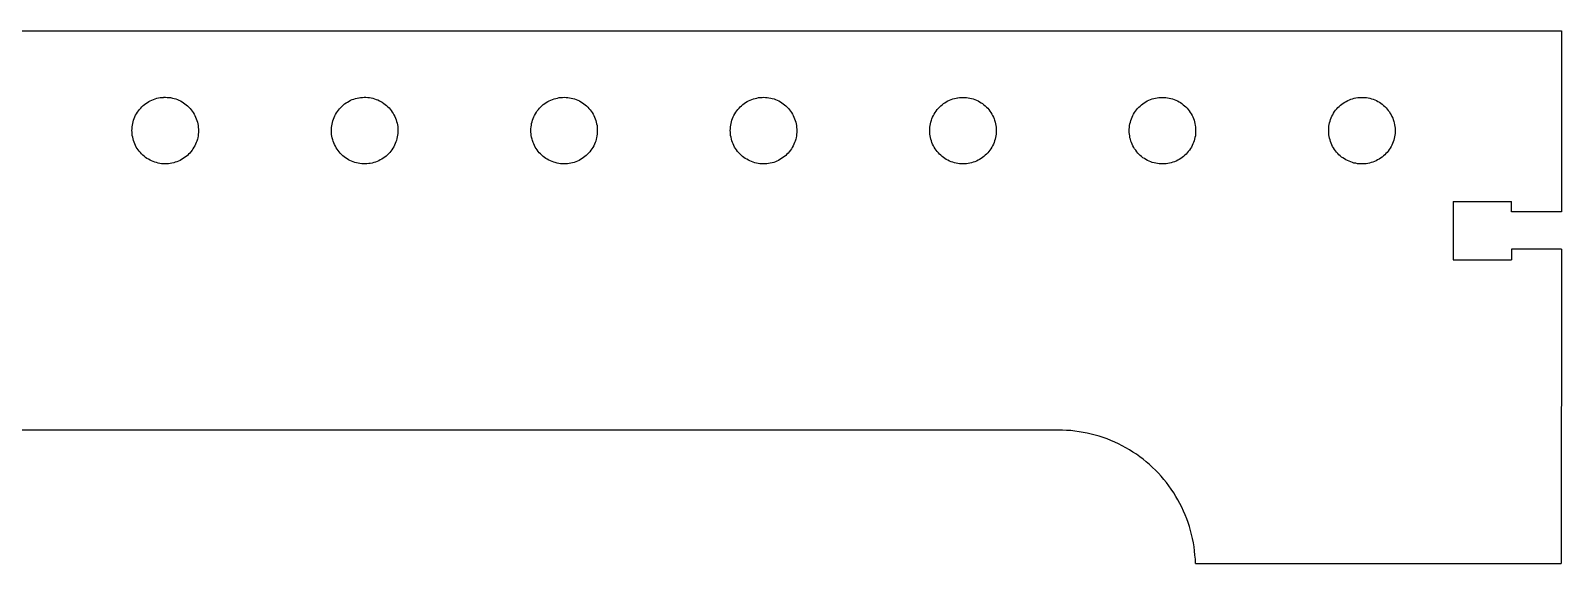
# Model space of a CAD drawing. Extents: x -54 to 50, y -44 to 48.
# Drawn here: x -41.26 to -29.74, y 4.07 to 8.07 of the extents above; entities that cross this region are included whole.
import ezdxf

# ---------------------------------------------------------------- set-up
doc = ezdxf.new("R2010")
doc.units = 0
doc.header["$MEASUREMENT"] = 0
doc.layers.get('0').update_dxf_attribs({"linetype": 'CONTINUOUS'})

msp = doc.modelspace()

# ---------------------------------------------------------------- linework, layer by layer
at = {"color": 1}
for p, q in [((-47.494, 8.067), (-29.744, 8.066)), ((-30.557, 6.785), (-30.119, 6.785)), ((-29.744, 6.707), (-30.119, 6.707)), ((-30.557, 6.347), (-30.119, 6.347)), ((-29.744, 6.425), (-30.119, 6.425)), ((-33.496, 5.066), (-48.495, 5.067)), ((-32.496, 4.066), (-29.745, 4.066))]:
    msp.add_line(p, q, dxfattribs=at)
at = {"color": 3}
for p, q in [((-29.744, 8.066), (-29.744, 6.707)), ((-30.557, 6.785), (-30.557, 6.347)), ((-30.119, 6.707), (-30.119, 6.785)), ((-30.119, 6.425), (-30.119, 6.347)), ((-29.744, 6.425), (-29.745, 4.066)), ((-32.496, 4.066), (-32.496, 4.068))]:
    msp.add_line(p, q, dxfattribs=at)
for p, q in [((-40.438, 7.475), (-40.429, 7.485)), ((-40.429, 7.485), (-40.42, 7.495)), ((-40.42, 7.495), (-40.411, 7.504)), ((-40.411, 7.504), (-40.401, 7.512)), ((-40.401, 7.512), (-40.39, 7.52)), ((-40.39, 7.52), (-40.379, 7.527)), ((-40.379, 7.527), (-40.368, 7.534)), ((-40.368, 7.534), (-40.357, 7.54)), ((-40.357, 7.54), (-40.345, 7.546)), ((-40.345, 7.546), (-40.333, 7.551)), ((-40.333, 7.551), (-40.32, 7.555)), ((-40.32, 7.555), (-40.308, 7.559)), ((-40.308, 7.559), (-40.295, 7.562)), ((-40.295, 7.562), (-40.282, 7.564)), ((-40.282, 7.564), (-40.269, 7.566)), ((-40.269, 7.566), (-40.258, 7.566)), ((-40.258, 7.566), (-40.256, 7.567)), ((-40.256, 7.567), (-40.243, 7.567)), ((-40.243, 7.567), (-40.23, 7.566)), ((-40.23, 7.566), (-40.217, 7.565)), ((-40.217, 7.565), (-40.204, 7.564)), ((-40.204, 7.564), (-40.191, 7.561)), ((-40.191, 7.561), (-40.178, 7.558)), ((-40.178, 7.558), (-40.166, 7.554)), ((-40.166, 7.554), (-40.153, 7.55)), ((-40.153, 7.55), (-40.141, 7.545)), ((-40.141, 7.545), (-40.13, 7.539)), ((-40.13, 7.539), (-40.118, 7.533)), ((-40.118, 7.533), (-40.107, 7.526)), ((-40.107, 7.526), (-40.096, 7.518)), ((-40.096, 7.518), (-40.086, 7.51)), ((-40.086, 7.51), (-40.076, 7.502)), ((-40.076, 7.502), (-40.067, 7.493)), ((-40.067, 7.493), (-40.058, 7.483)), ((-38.933, 7.481), (-38.924, 7.491)), ((-38.924, 7.491), (-38.915, 7.5)), ((-38.915, 7.5), (-38.905, 7.509)), ((-38.905, 7.509), (-38.895, 7.517)), ((-38.895, 7.517), (-38.884, 7.524)), ((-38.884, 7.524), (-38.873, 7.531)), ((-38.873, 7.531), (-38.861, 7.538)), ((-38.861, 7.538), (-38.85, 7.544)), ((-38.85, 7.544), (-38.838, 7.549)), ((-38.838, 7.549), (-38.825, 7.553)), ((-38.825, 7.553), (-38.813, 7.557)), ((-38.813, 7.557), (-38.8, 7.56)), ((-38.8, 7.56), (-38.789, 7.563)), ((-38.789, 7.563), (-38.787, 7.563)), ((-38.787, 7.563), (-38.775, 7.565)), ((-38.775, 7.565), (-38.763, 7.566)), ((-38.763, 7.566), (-38.761, 7.566)), ((-38.761, 7.566), (-38.748, 7.567)), ((-38.748, 7.567), (-38.735, 7.567)), ((-38.735, 7.567), (-38.722, 7.566)), ((-38.722, 7.566), (-38.709, 7.564)), ((-38.709, 7.564), (-38.696, 7.562)), ((-38.696, 7.562), (-38.684, 7.559)), ((-38.684, 7.559), (-38.671, 7.556)), ((-38.671, 7.556), (-38.659, 7.551)), ((-38.659, 7.551), (-38.646, 7.547)), ((-38.646, 7.547), (-38.634, 7.541)), ((-38.634, 7.541), (-38.623, 7.535)), ((-38.623, 7.535), (-38.612, 7.529)), ((-38.612, 7.529), (-38.601, 7.521)), ((-38.601, 7.521), (-38.59, 7.513)), ((-38.59, 7.513), (-38.58, 7.505)), ((-38.58, 7.505), (-38.571, 7.496)), ((-38.571, 7.496), (-38.561, 7.487)), ((-38.561, 7.487), (-38.553, 7.477)), ((-37.438, 7.475), (-37.429, 7.485)), ((-37.429, 7.485), (-37.42, 7.494)), ((-37.42, 7.494), (-37.411, 7.503)), ((-37.411, 7.503), (-37.401, 7.512)), ((-37.401, 7.512), (-37.39, 7.52)), ((-37.39, 7.52), (-37.38, 7.527)), ((-37.38, 7.527), (-37.368, 7.534)), ((-37.368, 7.534), (-37.357, 7.54)), ((-37.357, 7.54), (-37.345, 7.546)), ((-37.345, 7.546), (-37.333, 7.551)), ((-37.333, 7.551), (-37.32, 7.555)), ((-37.32, 7.555), (-37.308, 7.558)), ((-37.308, 7.558), (-37.295, 7.561)), ((-37.295, 7.561), (-37.282, 7.564)), ((-37.282, 7.564), (-37.269, 7.565)), ((-37.269, 7.565), (-37.256, 7.566)), ((-37.256, 7.566), (-37.243, 7.567)), ((-37.243, 7.567), (-37.23, 7.566)), ((-37.23, 7.566), (-37.217, 7.565)), ((-37.217, 7.565), (-37.204, 7.563)), ((-37.204, 7.563), (-37.191, 7.561)), ((-37.191, 7.561), (-37.178, 7.558)), ((-37.178, 7.558), (-37.166, 7.554)), ((-37.166, 7.554), (-37.154, 7.55)), ((-37.154, 7.55), (-37.142, 7.544)), ((-37.142, 7.544), (-37.13, 7.539)), ((-37.13, 7.539), (-37.118, 7.532)), ((-37.118, 7.532), (-37.107, 7.526)), ((-37.107, 7.526), (-37.096, 7.518)), ((-37.096, 7.518), (-37.086, 7.51)), ((-37.086, 7.51), (-37.076, 7.502)), ((-37.076, 7.502), (-37.067, 7.492)), ((-37.067, 7.492), (-37.058, 7.483)), ((-35.938, 7.475), (-35.929, 7.485)), ((-35.929, 7.485), (-35.92, 7.494)), ((-35.92, 7.494), (-35.911, 7.503)), ((-35.911, 7.503), (-35.901, 7.512)), ((-35.901, 7.512), (-35.89, 7.519)), ((-35.89, 7.519), (-35.88, 7.527)), ((-35.88, 7.527), (-35.868, 7.534)), ((-35.868, 7.534), (-35.857, 7.54)), ((-35.857, 7.54), (-35.845, 7.545)), ((-35.845, 7.545), (-35.833, 7.55)), ((-35.833, 7.55), (-35.821, 7.555)), ((-35.821, 7.555), (-35.808, 7.558)), ((-35.808, 7.558), (-35.795, 7.561)), ((-35.795, 7.561), (-35.782, 7.564)), ((-35.782, 7.564), (-35.769, 7.565)), ((-35.769, 7.565), (-35.756, 7.566)), ((-35.756, 7.566), (-35.743, 7.567)), ((-35.743, 7.567), (-35.73, 7.566)), ((-35.73, 7.566), (-35.717, 7.565)), ((-35.717, 7.565), (-35.704, 7.563)), ((-35.704, 7.563), (-35.691, 7.561)), ((-35.691, 7.561), (-35.679, 7.558)), ((-35.679, 7.558), (-35.666, 7.554)), ((-35.666, 7.554), (-35.654, 7.549)), ((-35.654, 7.549), (-35.642, 7.544)), ((-35.642, 7.544), (-35.63, 7.539)), ((-35.63, 7.539), (-35.618, 7.532)), ((-35.618, 7.532), (-35.607, 7.526)), ((-35.607, 7.526), (-35.597, 7.518)), ((-35.597, 7.518), (-35.586, 7.51)), ((-35.586, 7.51), (-35.576, 7.502)), ((-35.576, 7.502), (-35.567, 7.492)), ((-35.567, 7.492), (-35.558, 7.483)), ((-34.439, 7.474), (-34.43, 7.484)), ((-34.43, 7.484), (-34.421, 7.493)), ((-34.421, 7.493), (-34.412, 7.502)), ((-34.412, 7.502), (-34.402, 7.511)), ((-34.402, 7.511), (-34.391, 7.519)), ((-34.391, 7.519), (-34.381, 7.526)), ((-34.381, 7.526), (-34.37, 7.533)), ((-34.37, 7.533), (-34.358, 7.539)), ((-34.358, 7.539), (-34.346, 7.545)), ((-34.346, 7.545), (-34.334, 7.55)), ((-34.334, 7.55), (-34.322, 7.554)), ((-34.322, 7.554), (-34.309, 7.558)), ((-34.309, 7.558), (-34.296, 7.561)), ((-34.296, 7.561), (-34.286, 7.563)), ((-34.286, 7.563), (-34.284, 7.563)), ((-34.284, 7.563), (-34.271, 7.565)), ((-34.271, 7.565), (-34.258, 7.566)), ((-34.258, 7.566), (-34.245, 7.566)), ((-34.245, 7.566), (-34.231, 7.566)), ((-34.231, 7.566), (-34.218, 7.565)), ((-34.218, 7.565), (-34.205, 7.563)), ((-34.205, 7.563), (-34.193, 7.561)), ((-34.193, 7.561), (-34.18, 7.558)), ((-34.18, 7.558), (-34.167, 7.554)), ((-34.167, 7.554), (-34.155, 7.55)), ((-34.155, 7.55), (-34.143, 7.545)), ((-34.143, 7.545), (-34.131, 7.539)), ((-34.131, 7.539), (-34.12, 7.533)), ((-34.12, 7.533), (-34.108, 7.526)), ((-34.108, 7.526), (-34.098, 7.519)), ((-34.098, 7.519), (-34.087, 7.511)), ((-34.087, 7.511), (-34.077, 7.502)), ((-34.077, 7.502), (-34.068, 7.493)), ((-34.068, 7.493), (-34.059, 7.484)), ((-34.059, 7.484), (-34.05, 7.474)), ((-32.931, 7.483), (-32.922, 7.492)), ((-32.922, 7.492), (-32.913, 7.501)), ((-32.913, 7.501), (-32.903, 7.51)), ((-32.903, 7.51), (-32.892, 7.518)), ((-32.892, 7.518), (-32.882, 7.525)), ((-32.882, 7.525), (-32.87, 7.532)), ((-32.87, 7.532), (-32.859, 7.539)), ((-32.859, 7.539), (-32.847, 7.544)), ((-32.847, 7.544), (-32.835, 7.549)), ((-32.835, 7.549), (-32.823, 7.554)), ((-32.823, 7.554), (-32.81, 7.558)), ((-32.81, 7.558), (-32.798, 7.561)), ((-32.798, 7.561), (-32.785, 7.563)), ((-32.785, 7.563), (-32.772, 7.565)), ((-32.772, 7.565), (-32.759, 7.566)), ((-32.759, 7.566), (-32.746, 7.566)), ((-32.746, 7.566), (-32.732, 7.566)), ((-32.732, 7.566), (-32.719, 7.565)), ((-32.719, 7.565), (-32.706, 7.563)), ((-32.706, 7.563), (-32.694, 7.561)), ((-32.694, 7.561), (-32.681, 7.558)), ((-32.681, 7.558), (-32.668, 7.554)), ((-32.668, 7.554), (-32.656, 7.55)), ((-32.656, 7.55), (-32.644, 7.545)), ((-32.644, 7.545), (-32.632, 7.54)), ((-32.632, 7.54), (-32.62, 7.533)), ((-32.62, 7.533), (-32.609, 7.527)), ((-32.609, 7.527), (-32.598, 7.519)), ((-32.598, 7.519), (-32.588, 7.511)), ((-32.588, 7.511), (-32.578, 7.503)), ((-32.578, 7.503), (-32.568, 7.494)), ((-32.568, 7.494), (-32.559, 7.484)), ((-32.559, 7.484), (-32.551, 7.474)), ((-31.434, 7.479), (-31.425, 7.489)), ((-31.425, 7.489), (-31.416, 7.498)), ((-31.416, 7.498), (-31.406, 7.507)), ((-31.406, 7.507), (-31.396, 7.515)), ((-31.396, 7.515), (-31.385, 7.523)), ((-31.385, 7.523), (-31.374, 7.53)), ((-31.374, 7.53), (-31.363, 7.536)), ((-31.363, 7.536), (-31.351, 7.542)), ((-31.351, 7.542), (-31.339, 7.548)), ((-31.339, 7.548), (-31.327, 7.552)), ((-31.327, 7.552), (-31.315, 7.556)), ((-31.315, 7.556), (-31.302, 7.56)), ((-31.302, 7.56), (-31.289, 7.562)), ((-31.289, 7.562), (-31.276, 7.564)), ((-31.276, 7.564), (-31.263, 7.566)), ((-31.263, 7.566), (-31.25, 7.566)), ((-31.25, 7.566), (-31.237, 7.566)), ((-31.237, 7.566), (-31.224, 7.565)), ((-31.224, 7.565), (-31.211, 7.564)), ((-31.211, 7.564), (-31.198, 7.562)), ((-31.198, 7.562), (-31.185, 7.559)), ((-31.185, 7.559), (-31.173, 7.556)), ((-31.173, 7.556), (-31.16, 7.552)), ((-31.16, 7.552), (-31.148, 7.547)), ((-31.148, 7.547), (-31.136, 7.542)), ((-31.136, 7.542), (-31.124, 7.536)), ((-31.124, 7.536), (-31.113, 7.529)), ((-31.113, 7.529), (-31.102, 7.522)), ((-31.102, 7.522), (-31.092, 7.514)), ((-31.092, 7.514), (-31.082, 7.506)), ((-31.082, 7.506), (-31.072, 7.497)), ((-31.072, 7.497), (-31.063, 7.488)), ((-31.063, 7.488), (-31.054, 7.478)), ((-40.491, 7.357), (-40.489, 7.37)), ((-40.489, 7.37), (-40.486, 7.383)), ((-40.486, 7.383), (-40.482, 7.396)), ((-40.482, 7.396), (-40.477, 7.408)), ((-40.477, 7.408), (-40.472, 7.42)), ((-40.472, 7.42), (-40.467, 7.432)), ((-40.467, 7.432), (-40.46, 7.443)), ((-40.46, 7.443), (-40.453, 7.454)), ((-40.453, 7.454), (-40.446, 7.465)), ((-40.446, 7.465), (-40.438, 7.475)), ((-40.058, 7.483), (-40.049, 7.473)), ((-40.049, 7.473), (-40.041, 7.463)), ((-40.041, 7.463), (-40.034, 7.452)), ((-40.034, 7.452), (-40.027, 7.441)), ((-40.027, 7.441), (-40.021, 7.429)), ((-40.021, 7.429), (-40.016, 7.417)), ((-40.016, 7.417), (-40.011, 7.405)), ((-40.011, 7.405), (-40.006, 7.393)), ((-40.006, 7.393), (-40.003, 7.38)), ((-40.003, 7.38), (-40, 7.367)), ((-38.99, 7.365), (-38.987, 7.378)), ((-38.987, 7.378), (-38.983, 7.39)), ((-38.983, 7.39), (-38.979, 7.403)), ((-38.979, 7.403), (-38.974, 7.415)), ((-38.974, 7.415), (-38.969, 7.427)), ((-38.969, 7.427), (-38.963, 7.438)), ((-38.963, 7.438), (-38.956, 7.45)), ((-38.956, 7.45), (-38.949, 7.461)), ((-38.949, 7.461), (-38.941, 7.471)), ((-38.941, 7.471), (-38.933, 7.481)), ((-38.553, 7.477), (-38.545, 7.467)), ((-38.545, 7.467), (-38.537, 7.456)), ((-38.537, 7.456), (-38.53, 7.445)), ((-38.53, 7.445), (-38.524, 7.434)), ((-38.524, 7.434), (-38.518, 7.422)), ((-38.518, 7.422), (-38.513, 7.41)), ((-38.513, 7.41), (-38.508, 7.398)), ((-38.508, 7.398), (-38.504, 7.385)), ((-38.504, 7.385), (-38.501, 7.373)), ((-38.501, 7.373), (-38.498, 7.36)), ((-37.491, 7.357), (-37.489, 7.37)), ((-37.489, 7.37), (-37.486, 7.383)), ((-37.486, 7.383), (-37.482, 7.395)), ((-37.482, 7.395), (-37.477, 7.407)), ((-37.477, 7.407), (-37.472, 7.42)), ((-37.472, 7.42), (-37.467, 7.431)), ((-37.467, 7.431), (-37.46, 7.443)), ((-37.46, 7.443), (-37.453, 7.454)), ((-37.453, 7.454), (-37.446, 7.465)), ((-37.446, 7.465), (-37.438, 7.475)), ((-37.058, 7.483), (-37.049, 7.473)), ((-37.049, 7.473), (-37.041, 7.462)), ((-37.041, 7.462), (-37.034, 7.452)), ((-37.034, 7.452), (-37.027, 7.44)), ((-37.027, 7.44), (-37.021, 7.429)), ((-37.021, 7.429), (-37.016, 7.417)), ((-37.016, 7.417), (-37.011, 7.405)), ((-37.011, 7.405), (-37.006, 7.393)), ((-37.006, 7.393), (-37.003, 7.38)), ((-37.003, 7.38), (-37, 7.367)), ((-35.991, 7.357), (-35.989, 7.37)), ((-35.989, 7.37), (-35.986, 7.382)), ((-35.986, 7.382), (-35.982, 7.395)), ((-35.982, 7.395), (-35.977, 7.407)), ((-35.977, 7.407), (-35.972, 7.419)), ((-35.972, 7.419), (-35.967, 7.431)), ((-35.967, 7.431), (-35.96, 7.443)), ((-35.96, 7.443), (-35.954, 7.454)), ((-35.954, 7.454), (-35.946, 7.464)), ((-35.946, 7.464), (-35.938, 7.475)), ((-35.558, 7.483), (-35.549, 7.473)), ((-35.549, 7.473), (-35.542, 7.463)), ((-35.542, 7.463), (-35.534, 7.452)), ((-35.534, 7.452), (-35.527, 7.44)), ((-35.527, 7.44), (-35.521, 7.429)), ((-35.521, 7.429), (-35.516, 7.417)), ((-35.516, 7.417), (-35.511, 7.405)), ((-35.511, 7.405), (-35.506, 7.393)), ((-35.506, 7.393), (-35.503, 7.38)), ((-35.503, 7.38), (-35.5, 7.367)), ((-34.491, 7.356), (-34.489, 7.368)), ((-34.489, 7.368), (-34.486, 7.381)), ((-34.486, 7.381), (-34.482, 7.394)), ((-34.482, 7.394), (-34.478, 7.406)), ((-34.478, 7.406), (-34.473, 7.418)), ((-34.473, 7.418), (-34.467, 7.43)), ((-34.467, 7.43), (-34.461, 7.441)), ((-34.461, 7.441), (-34.454, 7.453)), ((-34.454, 7.453), (-34.447, 7.463)), ((-34.447, 7.463), (-34.439, 7.474)), ((-34.05, 7.474), (-34.042, 7.463)), ((-34.042, 7.463), (-34.035, 7.453)), ((-34.035, 7.453), (-34.028, 7.441)), ((-34.028, 7.441), (-34.022, 7.43)), ((-34.022, 7.43), (-34.016, 7.418)), ((-34.016, 7.418), (-34.011, 7.406)), ((-34.011, 7.406), (-34.007, 7.394)), ((-34.007, 7.394), (-34.003, 7.381)), ((-34.003, 7.381), (-34, 7.368)), ((-34, 7.368), (-33.998, 7.356)), ((-32.989, 7.367), (-32.986, 7.38)), ((-32.986, 7.38), (-32.983, 7.393)), ((-32.983, 7.393), (-32.978, 7.405)), ((-32.978, 7.405), (-32.973, 7.417)), ((-32.973, 7.417), (-32.968, 7.429)), ((-32.968, 7.429), (-32.962, 7.44)), ((-32.962, 7.44), (-32.955, 7.452)), ((-32.955, 7.452), (-32.947, 7.462)), ((-32.947, 7.462), (-32.939, 7.473)), ((-32.939, 7.473), (-32.931, 7.483)), ((-32.551, 7.474), (-32.543, 7.464)), ((-32.543, 7.464), (-32.535, 7.453)), ((-32.535, 7.453), (-32.529, 7.442)), ((-32.529, 7.442), (-32.522, 7.431)), ((-32.522, 7.431), (-32.517, 7.419)), ((-32.517, 7.419), (-32.511, 7.407)), ((-32.511, 7.407), (-32.507, 7.395)), ((-32.507, 7.395), (-32.503, 7.382)), ((-32.503, 7.382), (-32.5, 7.369)), ((-32.5, 7.369), (-32.498, 7.356)), ((-31.49, 7.363), (-31.487, 7.375)), ((-31.487, 7.375), (-31.484, 7.388)), ((-31.484, 7.388), (-31.48, 7.4)), ((-31.48, 7.4), (-31.475, 7.413)), ((-31.475, 7.413), (-31.47, 7.425)), ((-31.47, 7.425), (-31.464, 7.436)), ((-31.464, 7.436), (-31.457, 7.448)), ((-31.457, 7.448), (-31.45, 7.459)), ((-31.45, 7.459), (-31.442, 7.469)), ((-31.442, 7.469), (-31.434, 7.479)), ((-31.054, 7.478), (-31.046, 7.468)), ((-31.046, 7.468), (-31.038, 7.457)), ((-31.038, 7.457), (-31.031, 7.446)), ((-31.031, 7.446), (-31.024, 7.435)), ((-31.024, 7.435), (-31.019, 7.423)), ((-31.019, 7.423), (-31.013, 7.411)), ((-31.013, 7.411), (-31.009, 7.399)), ((-31.009, 7.399), (-31.005, 7.386)), ((-31.005, 7.386), (-31.001, 7.374)), ((-31.001, 7.374), (-30.999, 7.361)), ((-40.495, 7.318), (-40.494, 7.331)), ((-40.494, 7.305), (-40.495, 7.318)), ((-40.494, 7.331), (-40.493, 7.344)), ((-40.493, 7.292), (-40.494, 7.305)), ((-40.493, 7.344), (-40.491, 7.357)), ((-40.492, 7.279), (-40.493, 7.292)), ((-40.489, 7.266), (-40.492, 7.279)), ((-40.486, 7.254), (-40.489, 7.266)), ((-40.483, 7.241), (-40.486, 7.254)), ((-40, 7.263), (-40.003, 7.251)), ((-40, 7.367), (-39.997, 7.354)), ((-39.998, 7.276), (-40, 7.263)), ((-39.996, 7.289), (-39.998, 7.276)), ((-39.997, 7.354), (-39.996, 7.341)), ((-39.996, 7.341), (-39.995, 7.328)), ((-39.995, 7.302), (-39.996, 7.289)), ((-39.995, 7.328), (-39.995, 7.315)), ((-39.995, 7.315), (-39.995, 7.302)), ((-38.994, 7.339), (-38.992, 7.352)), ((-38.994, 7.326), (-38.994, 7.339)), ((-38.994, 7.313), (-38.994, 7.326)), ((-38.994, 7.3), (-38.994, 7.313)), ((-38.993, 7.287), (-38.994, 7.3)), ((-38.991, 7.274), (-38.993, 7.287)), ((-38.992, 7.352), (-38.99, 7.365)), ((-38.988, 7.261), (-38.991, 7.274)), ((-38.985, 7.248), (-38.988, 7.261)), ((-38.502, 7.256), (-38.506, 7.243)), ((-38.499, 7.269), (-38.502, 7.256)), ((-38.497, 7.281), (-38.499, 7.269)), ((-38.498, 7.36), (-38.496, 7.347)), ((-38.495, 7.294), (-38.497, 7.281)), ((-38.496, 7.347), (-38.495, 7.334)), ((-38.495, 7.334), (-38.495, 7.321)), ((-38.495, 7.321), (-38.495, 7.308)), ((-38.495, 7.308), (-38.495, 7.294)), ((-37.495, 7.318), (-37.494, 7.331)), ((-37.494, 7.305), (-37.495, 7.318)), ((-37.494, 7.331), (-37.493, 7.344)), ((-37.493, 7.292), (-37.494, 7.305)), ((-37.493, 7.344), (-37.491, 7.357)), ((-37.492, 7.279), (-37.493, 7.292)), ((-37.489, 7.266), (-37.492, 7.279)), ((-37.486, 7.253), (-37.489, 7.266)), ((-37.483, 7.241), (-37.486, 7.253)), ((-37, 7.263), (-37.003, 7.251)), ((-37, 7.367), (-36.997, 7.354)), ((-36.998, 7.276), (-37, 7.263)), ((-36.996, 7.289), (-36.998, 7.276)), ((-36.997, 7.354), (-36.996, 7.341)), ((-36.996, 7.341), (-36.995, 7.328)), ((-36.995, 7.302), (-36.996, 7.289)), ((-36.995, 7.328), (-36.995, 7.315)), ((-36.995, 7.315), (-36.995, 7.302)), ((-35.995, 7.318), (-35.994, 7.331)), ((-35.994, 7.305), (-35.995, 7.318)), ((-35.994, 7.331), (-35.993, 7.344)), ((-35.993, 7.292), (-35.994, 7.305)), ((-35.993, 7.344), (-35.991, 7.357)), ((-35.992, 7.279), (-35.993, 7.292)), ((-35.989, 7.266), (-35.992, 7.279)), ((-35.986, 7.253), (-35.989, 7.266)), ((-35.983, 7.24), (-35.986, 7.253)), ((-35.5, 7.263), (-35.503, 7.251)), ((-35.5, 7.367), (-35.497, 7.354)), ((-35.498, 7.276), (-35.5, 7.263)), ((-35.496, 7.289), (-35.498, 7.276)), ((-35.497, 7.354), (-35.496, 7.341)), ((-35.496, 7.341), (-35.495, 7.328)), ((-35.495, 7.302), (-35.496, 7.289)), ((-35.495, 7.328), (-35.495, 7.315)), ((-35.495, 7.315), (-35.495, 7.302)), ((-34.495, 7.316), (-34.494, 7.33)), ((-34.494, 7.303), (-34.495, 7.316)), ((-34.494, 7.33), (-34.493, 7.343)), ((-34.493, 7.29), (-34.494, 7.303)), ((-34.493, 7.343), (-34.491, 7.356)), ((-34.491, 7.277), (-34.493, 7.29)), ((-34.489, 7.264), (-34.491, 7.277)), ((-34.486, 7.252), (-34.489, 7.264)), ((-34, 7.264), (-34.003, 7.252)), ((-33.998, 7.277), (-34, 7.264)), ((-33.998, 7.356), (-33.996, 7.343)), ((-33.996, 7.29), (-33.998, 7.277)), ((-33.996, 7.343), (-33.995, 7.33)), ((-33.995, 7.303), (-33.996, 7.29)), ((-33.995, 7.33), (-33.995, 7.316)), ((-33.995, 7.316), (-33.995, 7.303)), ((-32.995, 7.315), (-32.994, 7.328)), ((-32.994, 7.302), (-32.995, 7.315)), ((-32.994, 7.328), (-32.993, 7.341)), ((-32.993, 7.289), (-32.994, 7.302)), ((-32.993, 7.341), (-32.992, 7.354)), ((-32.991, 7.276), (-32.993, 7.289)), ((-32.992, 7.354), (-32.989, 7.367)), ((-32.989, 7.263), (-32.991, 7.276)), ((-32.986, 7.251), (-32.989, 7.263)), ((-32.5, 7.265), (-32.503, 7.253)), ((-32.497, 7.278), (-32.5, 7.265)), ((-32.498, 7.356), (-32.496, 7.344)), ((-32.496, 7.291), (-32.497, 7.278)), ((-32.496, 7.344), (-32.495, 7.33)), ((-32.495, 7.304), (-32.496, 7.291)), ((-32.495, 7.33), (-32.495, 7.317)), ((-32.495, 7.317), (-32.495, 7.304)), ((-31.494, 7.337), (-31.492, 7.35)), ((-31.494, 7.324), (-31.494, 7.337)), ((-31.494, 7.311), (-31.494, 7.324)), ((-31.494, 7.297), (-31.494, 7.311)), ((-31.492, 7.284), (-31.494, 7.297)), ((-31.492, 7.35), (-31.49, 7.363)), ((-31.49, 7.271), (-31.492, 7.284)), ((-31.488, 7.259), (-31.49, 7.271)), ((-31.484, 7.246), (-31.488, 7.259)), ((-31.002, 7.257), (-31.005, 7.244)), ((-30.999, 7.27), (-31.002, 7.257)), ((-30.999, 7.361), (-30.997, 7.348)), ((-30.997, 7.283), (-30.999, 7.27)), ((-30.997, 7.348), (-30.995, 7.335)), ((-30.995, 7.296), (-30.997, 7.283)), ((-30.995, 7.335), (-30.995, 7.322)), ((-30.995, 7.322), (-30.995, 7.309)), ((-30.995, 7.309), (-30.995, 7.296)), ((-40.478, 7.229), (-40.483, 7.241)), ((-40.474, 7.217), (-40.478, 7.229)), ((-40.468, 7.205), (-40.474, 7.217)), ((-40.462, 7.193), (-40.468, 7.205)), ((-40.455, 7.182), (-40.462, 7.193)), ((-40.448, 7.171), (-40.455, 7.182)), ((-40.44, 7.161), (-40.448, 7.171)), ((-40.431, 7.151), (-40.44, 7.161)), ((-40.422, 7.141), (-40.431, 7.151)), ((-40.413, 7.132), (-40.422, 7.141)), ((-40.069, 7.139), (-40.078, 7.13)), ((-40.06, 7.148), (-40.069, 7.139)), ((-40.051, 7.158), (-40.06, 7.148)), ((-40.043, 7.169), (-40.051, 7.158)), ((-40.036, 7.179), (-40.043, 7.169)), ((-40.029, 7.191), (-40.036, 7.179)), ((-40.022, 7.202), (-40.029, 7.191)), ((-40.017, 7.214), (-40.022, 7.202)), ((-40.012, 7.226), (-40.017, 7.214)), ((-40.007, 7.238), (-40.012, 7.226)), ((-40.003, 7.251), (-40.007, 7.238)), ((-38.981, 7.236), (-38.985, 7.248)), ((-38.976, 7.224), (-38.981, 7.236)), ((-38.971, 7.211), (-38.976, 7.224)), ((-38.965, 7.2), (-38.971, 7.211)), ((-38.959, 7.188), (-38.965, 7.2)), ((-38.952, 7.177), (-38.959, 7.188)), ((-38.944, 7.167), (-38.952, 7.177)), ((-38.936, 7.156), (-38.944, 7.167)), ((-38.928, 7.147), (-38.936, 7.156)), ((-38.919, 7.137), (-38.928, 7.147)), ((-38.565, 7.143), (-38.574, 7.134)), ((-38.556, 7.152), (-38.565, 7.143)), ((-38.548, 7.162), (-38.556, 7.152)), ((-38.54, 7.173), (-38.548, 7.162)), ((-38.533, 7.184), (-38.54, 7.173)), ((-38.526, 7.195), (-38.533, 7.184)), ((-38.52, 7.207), (-38.526, 7.195)), ((-38.515, 7.219), (-38.52, 7.207)), ((-38.51, 7.231), (-38.515, 7.219)), ((-38.506, 7.243), (-38.51, 7.231)), ((-37.478, 7.228), (-37.483, 7.241)), ((-37.473, 7.216), (-37.478, 7.228)), ((-37.468, 7.204), (-37.473, 7.216)), ((-37.462, 7.193), (-37.468, 7.204)), ((-37.455, 7.182), (-37.462, 7.193)), ((-37.448, 7.171), (-37.455, 7.182)), ((-37.44, 7.16), (-37.448, 7.171)), ((-37.431, 7.15), (-37.44, 7.16)), ((-37.422, 7.141), (-37.431, 7.15)), ((-37.413, 7.132), (-37.422, 7.141)), ((-37.069, 7.139), (-37.078, 7.13)), ((-37.06, 7.148), (-37.069, 7.139)), ((-37.051, 7.158), (-37.06, 7.148)), ((-37.043, 7.169), (-37.051, 7.158)), ((-37.036, 7.179), (-37.043, 7.169)), ((-37.029, 7.19), (-37.036, 7.179)), ((-37.022, 7.202), (-37.029, 7.19)), ((-37.017, 7.214), (-37.022, 7.202)), ((-37.012, 7.226), (-37.017, 7.214)), ((-37.007, 7.238), (-37.012, 7.226)), ((-37.003, 7.251), (-37.007, 7.238)), ((-35.978, 7.228), (-35.983, 7.24)), ((-35.973, 7.216), (-35.978, 7.228)), ((-35.968, 7.204), (-35.973, 7.216)), ((-35.962, 7.193), (-35.968, 7.204)), ((-35.955, 7.181), (-35.962, 7.193)), ((-35.947, 7.171), (-35.955, 7.181)), ((-35.94, 7.16), (-35.947, 7.171)), ((-35.931, 7.15), (-35.94, 7.16)), ((-35.922, 7.141), (-35.931, 7.15)), ((-35.913, 7.132), (-35.922, 7.141)), ((-35.569, 7.139), (-35.578, 7.13)), ((-35.56, 7.148), (-35.569, 7.139)), ((-35.551, 7.158), (-35.56, 7.148)), ((-35.543, 7.169), (-35.551, 7.158)), ((-35.535, 7.179), (-35.543, 7.169)), ((-35.529, 7.19), (-35.535, 7.179)), ((-35.522, 7.202), (-35.529, 7.19)), ((-35.517, 7.214), (-35.522, 7.202)), ((-35.512, 7.226), (-35.517, 7.214)), ((-35.507, 7.238), (-35.512, 7.226)), ((-35.503, 7.251), (-35.507, 7.238)), ((-34.482, 7.239), (-34.486, 7.252)), ((-34.478, 7.227), (-34.482, 7.239)), ((-34.473, 7.215), (-34.478, 7.227)), ((-34.467, 7.203), (-34.473, 7.215)), ((-34.461, 7.191), (-34.467, 7.203)), ((-34.454, 7.18), (-34.461, 7.191)), ((-34.447, 7.169), (-34.454, 7.18)), ((-34.439, 7.159), (-34.447, 7.169)), ((-34.43, 7.149), (-34.439, 7.159)), ((-34.421, 7.14), (-34.43, 7.149)), ((-34.412, 7.131), (-34.421, 7.14)), ((-34.068, 7.14), (-34.077, 7.131)), ((-34.059, 7.149), (-34.068, 7.14)), ((-34.05, 7.159), (-34.059, 7.149)), ((-34.042, 7.169), (-34.05, 7.159)), ((-34.035, 7.18), (-34.042, 7.169)), ((-34.028, 7.191), (-34.035, 7.18)), ((-34.022, 7.203), (-34.028, 7.191)), ((-34.016, 7.215), (-34.022, 7.203)), ((-34.011, 7.227), (-34.016, 7.215)), ((-34.007, 7.239), (-34.011, 7.227)), ((-34.003, 7.252), (-34.007, 7.239)), ((-32.982, 7.238), (-32.986, 7.251)), ((-32.978, 7.226), (-32.982, 7.238)), ((-32.972, 7.214), (-32.978, 7.226)), ((-32.967, 7.202), (-32.972, 7.214)), ((-32.96, 7.19), (-32.967, 7.202)), ((-32.954, 7.179), (-32.96, 7.19)), ((-32.946, 7.169), (-32.954, 7.179)), ((-32.938, 7.158), (-32.946, 7.169)), ((-32.93, 7.148), (-32.938, 7.158)), ((-32.921, 7.139), (-32.93, 7.148)), ((-32.911, 7.13), (-32.921, 7.139)), ((-32.567, 7.14), (-32.576, 7.131)), ((-32.558, 7.15), (-32.567, 7.14)), ((-32.55, 7.16), (-32.558, 7.15)), ((-32.542, 7.17), (-32.55, 7.16)), ((-32.534, 7.181), (-32.542, 7.17)), ((-32.527, 7.192), (-32.534, 7.181)), ((-32.521, 7.204), (-32.527, 7.192)), ((-32.516, 7.216), (-32.521, 7.204)), ((-32.511, 7.228), (-32.516, 7.216)), ((-32.506, 7.24), (-32.511, 7.228)), ((-32.503, 7.253), (-32.506, 7.24)), ((-31.48, 7.234), (-31.484, 7.246)), ((-31.476, 7.221), (-31.48, 7.234)), ((-31.471, 7.209), (-31.476, 7.221)), ((-31.465, 7.198), (-31.471, 7.209)), ((-31.458, 7.186), (-31.465, 7.198)), ((-31.451, 7.175), (-31.458, 7.186)), ((-31.443, 7.165), (-31.451, 7.175)), ((-31.435, 7.155), (-31.443, 7.165)), ((-31.426, 7.145), (-31.435, 7.155)), ((-31.417, 7.135), (-31.426, 7.145)), ((-31.064, 7.144), (-31.073, 7.134)), ((-31.055, 7.153), (-31.064, 7.144)), ((-31.047, 7.163), (-31.055, 7.153)), ((-31.039, 7.174), (-31.047, 7.163)), ((-31.032, 7.185), (-31.039, 7.174)), ((-31.025, 7.196), (-31.032, 7.185)), ((-31.019, 7.208), (-31.025, 7.196)), ((-31.014, 7.22), (-31.019, 7.208)), ((-31.009, 7.232), (-31.014, 7.22)), ((-31.005, 7.244), (-31.009, 7.232)), ((-40.403, 7.124), (-40.413, 7.132)), ((-40.393, 7.115), (-40.403, 7.124)), ((-40.382, 7.108), (-40.393, 7.115)), ((-40.371, 7.101), (-40.382, 7.108)), ((-40.359, 7.095), (-40.371, 7.101)), ((-40.348, 7.089), (-40.359, 7.095)), ((-40.336, 7.084), (-40.348, 7.089)), ((-40.323, 7.08), (-40.336, 7.084)), ((-40.311, 7.076), (-40.323, 7.08)), ((-40.298, 7.073), (-40.311, 7.076)), ((-40.285, 7.07), (-40.298, 7.073)), ((-40.272, 7.068), (-40.285, 7.07)), ((-40.259, 7.067), (-40.272, 7.068)), ((-40.246, 7.067), (-40.259, 7.067)), ((-40.233, 7.067), (-40.246, 7.067)), ((-40.22, 7.068), (-40.233, 7.067)), ((-40.207, 7.07), (-40.22, 7.068)), ((-40.194, 7.072), (-40.207, 7.07)), ((-40.181, 7.075), (-40.194, 7.072)), ((-40.169, 7.079), (-40.181, 7.075)), ((-40.156, 7.083), (-40.169, 7.079)), ((-40.144, 7.088), (-40.156, 7.083)), ((-40.132, 7.093), (-40.144, 7.088)), ((-40.121, 7.1), (-40.132, 7.093)), ((-40.11, 7.106), (-40.121, 7.1)), ((-40.099, 7.114), (-40.11, 7.106)), ((-40.088, 7.122), (-40.099, 7.114)), ((-40.078, 7.13), (-40.088, 7.122)), ((-38.909, 7.128), (-38.919, 7.137)), ((-38.899, 7.12), (-38.909, 7.128)), ((-38.888, 7.112), (-38.899, 7.12)), ((-38.877, 7.105), (-38.888, 7.112)), ((-38.866, 7.098), (-38.877, 7.105)), ((-38.855, 7.092), (-38.866, 7.098)), ((-38.843, 7.087), (-38.855, 7.092)), ((-38.83, 7.082), (-38.843, 7.087)), ((-38.818, 7.078), (-38.83, 7.082)), ((-38.805, 7.074), (-38.818, 7.078)), ((-38.793, 7.071), (-38.805, 7.074)), ((-38.78, 7.069), (-38.793, 7.071)), ((-38.767, 7.068), (-38.78, 7.069)), ((-38.754, 7.067), (-38.767, 7.068)), ((-38.741, 7.067), (-38.754, 7.067)), ((-38.728, 7.067), (-38.741, 7.067)), ((-38.714, 7.069), (-38.728, 7.067)), ((-38.702, 7.07), (-38.714, 7.069)), ((-38.689, 7.073), (-38.702, 7.07)), ((-38.676, 7.076), (-38.689, 7.073)), ((-38.664, 7.08), (-38.676, 7.076)), ((-38.651, 7.085), (-38.664, 7.08)), ((-38.639, 7.09), (-38.651, 7.085)), ((-38.628, 7.096), (-38.639, 7.09)), ((-38.616, 7.102), (-38.628, 7.096)), ((-38.605, 7.109), (-38.616, 7.102)), ((-38.594, 7.117), (-38.605, 7.109)), ((-38.584, 7.125), (-38.594, 7.117)), ((-38.574, 7.134), (-38.584, 7.125)), ((-37.403, 7.123), (-37.413, 7.132)), ((-37.393, 7.115), (-37.403, 7.123)), ((-37.382, 7.108), (-37.393, 7.115)), ((-37.371, 7.101), (-37.382, 7.108)), ((-37.359, 7.094), (-37.371, 7.101)), ((-37.347, 7.089), (-37.359, 7.094)), ((-37.335, 7.084), (-37.347, 7.089)), ((-37.323, 7.079), (-37.335, 7.084)), ((-37.311, 7.076), (-37.323, 7.079)), ((-37.298, 7.072), (-37.311, 7.076)), ((-37.285, 7.07), (-37.298, 7.072)), ((-37.272, 7.068), (-37.285, 7.07)), ((-37.259, 7.067), (-37.272, 7.068)), ((-37.246, 7.067), (-37.259, 7.067)), ((-37.233, 7.067), (-37.246, 7.067)), ((-37.22, 7.068), (-37.233, 7.067)), ((-37.207, 7.07), (-37.22, 7.068)), ((-37.194, 7.072), (-37.207, 7.07)), ((-37.181, 7.075), (-37.194, 7.072)), ((-37.169, 7.078), (-37.181, 7.075)), ((-37.156, 7.083), (-37.169, 7.078)), ((-37.144, 7.088), (-37.156, 7.083)), ((-37.132, 7.093), (-37.144, 7.088)), ((-37.121, 7.099), (-37.132, 7.093)), ((-37.109, 7.106), (-37.121, 7.099)), ((-37.099, 7.114), (-37.109, 7.106)), ((-37.088, 7.121), (-37.099, 7.114)), ((-37.078, 7.13), (-37.088, 7.121)), ((-35.903, 7.123), (-35.913, 7.132)), ((-35.892, 7.115), (-35.903, 7.123)), ((-35.882, 7.108), (-35.892, 7.115)), ((-35.871, 7.101), (-35.882, 7.108)), ((-35.859, 7.094), (-35.871, 7.101)), ((-35.847, 7.089), (-35.859, 7.094)), ((-35.835, 7.084), (-35.847, 7.089)), ((-35.823, 7.079), (-35.835, 7.084)), ((-35.81, 7.075), (-35.823, 7.079)), ((-35.798, 7.072), (-35.81, 7.075)), ((-35.785, 7.07), (-35.798, 7.072)), ((-35.772, 7.068), (-35.785, 7.07)), ((-35.759, 7.067), (-35.772, 7.068)), ((-35.746, 7.067), (-35.759, 7.067)), ((-35.733, 7.067), (-35.746, 7.067)), ((-35.72, 7.068), (-35.733, 7.067)), ((-35.707, 7.069), (-35.72, 7.068)), ((-35.694, 7.072), (-35.707, 7.069)), ((-35.681, 7.075), (-35.694, 7.072)), ((-35.668, 7.078), (-35.681, 7.075)), ((-35.656, 7.083), (-35.668, 7.078)), ((-35.644, 7.088), (-35.656, 7.083)), ((-35.632, 7.093), (-35.644, 7.088)), ((-35.621, 7.099), (-35.632, 7.093)), ((-35.609, 7.106), (-35.621, 7.099)), ((-35.599, 7.114), (-35.609, 7.106)), ((-35.588, 7.121), (-35.599, 7.114)), ((-35.578, 7.13), (-35.588, 7.121)), ((-34.402, 7.122), (-34.412, 7.131)), ((-34.391, 7.114), (-34.402, 7.122)), ((-34.381, 7.107), (-34.391, 7.114)), ((-34.37, 7.1), (-34.381, 7.107)), ((-34.358, 7.094), (-34.37, 7.1)), ((-34.346, 7.088), (-34.358, 7.094)), ((-34.334, 7.083), (-34.346, 7.088)), ((-34.322, 7.079), (-34.334, 7.083)), ((-34.309, 7.075), (-34.322, 7.079)), ((-34.296, 7.072), (-34.309, 7.075)), ((-34.284, 7.07), (-34.296, 7.072)), ((-34.271, 7.068), (-34.284, 7.07)), ((-34.258, 7.067), (-34.271, 7.068)), ((-34.245, 7.066), (-34.258, 7.067)), ((-34.231, 7.067), (-34.245, 7.066)), ((-34.218, 7.068), (-34.231, 7.067)), ((-34.205, 7.07), (-34.218, 7.068)), ((-34.193, 7.072), (-34.205, 7.07)), ((-34.18, 7.075), (-34.193, 7.072)), ((-34.167, 7.079), (-34.18, 7.075)), ((-34.155, 7.083), (-34.167, 7.079)), ((-34.143, 7.088), (-34.155, 7.083)), ((-34.131, 7.094), (-34.143, 7.088)), ((-34.12, 7.1), (-34.131, 7.094)), ((-34.108, 7.107), (-34.12, 7.1)), ((-34.098, 7.114), (-34.108, 7.107)), ((-34.087, 7.122), (-34.098, 7.114)), ((-34.077, 7.131), (-34.087, 7.122)), ((-32.901, 7.121), (-32.911, 7.13)), ((-32.891, 7.113), (-32.901, 7.121)), ((-32.88, 7.106), (-32.891, 7.113)), ((-32.869, 7.099), (-32.88, 7.106)), ((-32.857, 7.093), (-32.869, 7.099)), ((-32.845, 7.088), (-32.857, 7.093)), ((-32.833, 7.083), (-32.845, 7.088)), ((-32.821, 7.078), (-32.833, 7.083)), ((-32.808, 7.075), (-32.821, 7.078)), ((-32.795, 7.072), (-32.808, 7.075)), ((-32.783, 7.069), (-32.795, 7.072)), ((-32.77, 7.068), (-32.783, 7.069)), ((-32.757, 7.067), (-32.77, 7.068)), ((-32.743, 7.066), (-32.757, 7.067)), ((-32.73, 7.067), (-32.743, 7.066)), ((-32.717, 7.068), (-32.73, 7.067)), ((-32.704, 7.07), (-32.717, 7.068)), ((-32.692, 7.072), (-32.704, 7.07)), ((-32.679, 7.075), (-32.692, 7.072)), ((-32.666, 7.079), (-32.679, 7.075)), ((-32.654, 7.083), (-32.666, 7.079)), ((-32.642, 7.088), (-32.654, 7.083)), ((-32.63, 7.094), (-32.642, 7.088)), ((-32.619, 7.1), (-32.63, 7.094)), ((-32.607, 7.107), (-32.619, 7.1)), ((-32.597, 7.115), (-32.607, 7.107)), ((-32.586, 7.123), (-32.597, 7.115)), ((-32.576, 7.131), (-32.586, 7.123)), ((-31.408, 7.127), (-31.417, 7.135)), ((-31.397, 7.118), (-31.408, 7.127)), ((-31.387, 7.111), (-31.397, 7.118)), ((-31.376, 7.104), (-31.387, 7.111)), ((-31.365, 7.097), (-31.376, 7.104)), ((-31.353, 7.091), (-31.365, 7.097)), ((-31.341, 7.086), (-31.353, 7.091)), ((-31.329, 7.081), (-31.341, 7.086)), ((-31.316, 7.077), (-31.329, 7.081)), ((-31.304, 7.073), (-31.316, 7.077)), ((-31.291, 7.071), (-31.304, 7.073)), ((-31.278, 7.068), (-31.291, 7.071)), ((-31.265, 7.067), (-31.278, 7.068)), ((-31.252, 7.066), (-31.265, 7.067)), ((-31.239, 7.066), (-31.252, 7.066)), ((-31.226, 7.067), (-31.239, 7.066)), ((-31.213, 7.068), (-31.226, 7.067)), ((-31.2, 7.07), (-31.213, 7.068)), ((-31.187, 7.073), (-31.2, 7.07)), ((-31.174, 7.076), (-31.187, 7.073)), ((-31.162, 7.08), (-31.174, 7.076)), ((-31.15, 7.085), (-31.162, 7.08)), ((-31.138, 7.09), (-31.15, 7.085)), ((-31.126, 7.096), (-31.138, 7.09)), ((-31.115, 7.103), (-31.126, 7.096)), ((-31.104, 7.11), (-31.115, 7.103)), ((-31.093, 7.117), (-31.104, 7.11)), ((-31.083, 7.126), (-31.093, 7.117)), ((-31.073, 7.134), (-31.083, 7.126)), ((-33.465, 5.065), (-33.496, 5.066)), ((-33.434, 5.063), (-33.465, 5.065)), ((-33.403, 5.059), (-33.434, 5.063)), ((-33.372, 5.055), (-33.403, 5.059)), ((-33.341, 5.05), (-33.372, 5.055)), ((-33.311, 5.044), (-33.341, 5.05)), ((-33.28, 5.037), (-33.311, 5.044)), ((-33.25, 5.029), (-33.28, 5.037)), ((-33.22, 5.02), (-33.25, 5.029)), ((-33.19, 5.011), (-33.22, 5.02)), ((-33.161, 5), (-33.19, 5.011)), ((-33.132, 4.989), (-33.161, 5)), ((-33.103, 4.976), (-33.132, 4.989)), ((-33.075, 4.963), (-33.103, 4.976)), ((-33.047, 4.949), (-33.075, 4.963)), ((-33.02, 4.934), (-33.047, 4.949)), ((-32.993, 4.918), (-33.02, 4.934)), ((-32.967, 4.902), (-32.993, 4.918)), ((-32.941, 4.885), (-32.967, 4.902)), ((-32.915, 4.867), (-32.941, 4.885)), ((-32.89, 4.848), (-32.915, 4.867)), ((-32.866, 4.828), (-32.89, 4.848)), ((-32.843, 4.808), (-32.866, 4.828)), ((-32.82, 4.787), (-32.843, 4.808)), ((-32.797, 4.765), (-32.82, 4.787)), ((-32.775, 4.743), (-32.797, 4.765)), ((-32.754, 4.72), (-32.775, 4.743)), ((-32.734, 4.696), (-32.754, 4.72)), ((-32.715, 4.672), (-32.734, 4.696)), ((-32.696, 4.647), (-32.715, 4.672)), ((-32.678, 4.622), (-32.696, 4.647)), ((-32.66, 4.596), (-32.678, 4.622)), ((-32.644, 4.569), (-32.66, 4.596)), ((-32.628, 4.542), (-32.644, 4.569)), ((-32.613, 4.515), (-32.628, 4.542)), ((-32.599, 4.487), (-32.613, 4.515)), ((-32.586, 4.459), (-32.599, 4.487)), ((-32.574, 4.43), (-32.586, 4.459)), ((-32.562, 4.401), (-32.574, 4.43)), ((-32.552, 4.372), (-32.562, 4.401)), ((-32.542, 4.342), (-32.552, 4.372)), ((-32.533, 4.312), (-32.542, 4.342)), ((-32.525, 4.282), (-32.533, 4.312)), ((-32.518, 4.252), (-32.525, 4.282)), ((-32.512, 4.221), (-32.518, 4.252)), ((-32.507, 4.19), (-32.512, 4.221)), ((-32.503, 4.159), (-32.507, 4.19)), ((-32.5, 4.128), (-32.503, 4.159)), ((-32.497, 4.097), (-32.5, 4.128)), ((-32.496, 4.068), (-32.497, 4.097))]:
    msp.add_line(p, q)

doc.saveas('drawing.dxf')
